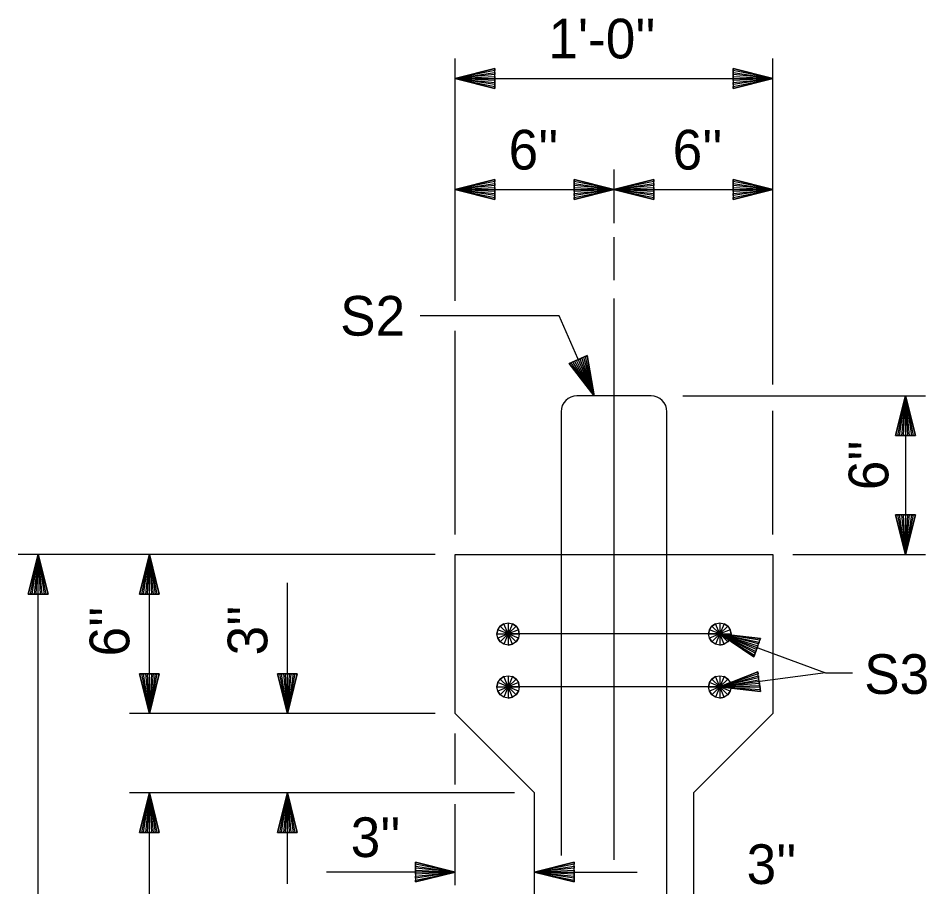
# Model space of a CAD drawing. Extents: x -25.6 to 34.8, y -0.7 to 26.3.
# Drawn here: x 1.965 to 4.825, y 18.347 to 21.083 of the extents above; entities that cross this region are included whole.
import ezdxf

# ---------------------------------------------------------------- set-up
doc = ezdxf.new("R2010")
doc.units = 0
for name, color, linetype in [('Dimension Lines', 7, 'Continuous'), ('Mis Center Lines', 7, 'Continuous'), ('Rebar Lines', 7, 'Continuous'), ('Sup Concrete Girder Lines', 7, 'Continuous'), ('Text', 7, 'Continuous')]:
    doc.layers.add(name, color=color, linetype=linetype)

msp = doc.modelspace()

# ---------------------------------------------------------------- linework, layer by layer
at = {"layer": 'Dimension Lines'}
for p, q in [((3.3405, 20.1928), (3.3405, 20.9563)), ((4.3405, 19.929), (4.3405, 20.9563)), ((3.3405, 20.8933), (4.3405, 20.8933)), ((3.3405, 20.5433), (3.8405, 20.5433)), ((3.8405, 20.5433), (4.3405, 20.5433)), ((3.3405, 19.4563), (3.3405, 20.0983)), ((4.0572, 19.8933), (4.8214, 19.8933)), ((4.7584, 19.8933), (4.7584, 19.3933)), ((4.3405, 19.4563), (4.3405, 19.8463)), ((3.2775, 19.3933), (1.9648, 19.3933)), ((2.0278, 16.3933), (2.0278, 19.3933)), ((2.3778, 18.8933), (2.3778, 19.3933)), ((4.4035, 19.3933), (4.8214, 19.3933)), ((2.8122, 18.8933), (2.8122, 19.3044)), ((4.5065, 19.0212), (4.1738, 18.9766)), ((3.2775, 18.8933), (2.3148, 18.8933)), ((3.3405, 18.6695), (3.3405, 18.8303)), ((3.5275, 18.6433), (2.3148, 18.6433)), ((2.3778, 17.3933), (2.3778, 18.6433)), ((2.8122, 18.3563), (2.8122, 18.6433)), ((3.3405, 18.3522), (3.3405, 18.6077)), ((3.3405, 18.3933), (2.9359, 18.3933)), ((3.5905, 18.3933), (3.9138, 18.3933))]:
    msp.add_line(p, q, dxfattribs=at)
for points in [[(3.4655, 20.8933), (3.4655, 20.887), (3.3405, 20.8933), (3.4655, 20.8808), (3.4655, 20.8745), (3.3405, 20.8933), (3.4655, 20.8683), (3.4655, 20.862), (3.3405, 20.8933), (3.4655, 20.9245), (3.4655, 20.9183), (3.3405, 20.8933), (3.4655, 20.912), (3.4655, 20.9058), (3.3405, 20.8933), (3.4655, 20.8995), (3.4655, 20.862), (3.4655, 20.9245), (3.3405, 20.8933), (3.4655, 20.862)], [(4.2155, 20.8933), (4.2155, 20.8995), (4.3405, 20.8933), (4.2155, 20.9058), (4.2155, 20.912), (4.3405, 20.8933), (4.2155, 20.9183), (4.2155, 20.9245), (4.3405, 20.8933), (4.2155, 20.862), (4.2155, 20.8683), (4.3405, 20.8933), (4.2155, 20.8745), (4.2155, 20.8808), (4.3405, 20.8933), (4.2155, 20.887), (4.2155, 20.9245), (4.2155, 20.862), (4.3405, 20.8933), (4.2155, 20.9245)], [(3.4655, 20.5433), (3.4655, 20.537), (3.3405, 20.5433), (3.4655, 20.5308), (3.4655, 20.5245), (3.3405, 20.5433), (3.4655, 20.5183), (3.4655, 20.512), (3.3405, 20.5433), (3.4655, 20.5745), (3.4655, 20.5683), (3.3405, 20.5433), (3.4655, 20.562), (3.4655, 20.5558), (3.3405, 20.5433), (3.4655, 20.5495), (3.4655, 20.512), (3.4655, 20.5745), (3.3405, 20.5433), (3.4655, 20.512)], [(3.7155, 20.5433), (3.7155, 20.5495), (3.8405, 20.5433), (3.7155, 20.5558), (3.7155, 20.562), (3.8405, 20.5433), (3.7155, 20.5683), (3.7155, 20.5745), (3.8405, 20.5433), (3.7155, 20.512), (3.7155, 20.5183), (3.8405, 20.5433), (3.7155, 20.5245), (3.7155, 20.5308), (3.8405, 20.5433), (3.7155, 20.537), (3.7155, 20.5745), (3.7155, 20.512), (3.8405, 20.5433), (3.7155, 20.5745)], [(3.9655, 20.5433), (3.9655, 20.537), (3.8405, 20.5433), (3.9655, 20.5308), (3.9655, 20.5245), (3.8405, 20.5433), (3.9655, 20.5183), (3.9655, 20.512), (3.8405, 20.5433), (3.9655, 20.5745), (3.9655, 20.5683), (3.8405, 20.5433), (3.9655, 20.562), (3.9655, 20.5558), (3.8405, 20.5433), (3.9655, 20.5495), (3.9655, 20.512), (3.9655, 20.5745), (3.8405, 20.5433), (3.9655, 20.512)], [(4.2155, 20.5433), (4.2155, 20.5495), (4.3405, 20.5433), (4.2155, 20.5558), (4.2155, 20.562), (4.3405, 20.5433), (4.2155, 20.5683), (4.2155, 20.5745), (4.3405, 20.5433), (4.2155, 20.512), (4.2155, 20.5183), (4.3405, 20.5433), (4.2155, 20.5245), (4.2155, 20.5308), (4.3405, 20.5433), (4.2155, 20.537), (4.2155, 20.5745), (4.2155, 20.512), (4.3405, 20.5433), (4.2155, 20.5745)], [(3.7778, 19.8933), (3.6675, 20.1456), (3.2304, 20.1456)], [(3.7277, 20.0078), (3.7335, 20.0103), (3.7778, 19.8933), (3.7392, 20.0128), (3.7449, 20.0153), (3.7778, 19.8933), (3.7506, 20.0178), (3.7564, 20.0203), (3.7778, 19.8933), (3.6991, 19.9953), (3.7048, 19.9978), (3.7778, 19.8933), (3.7105, 20.0003), (3.7163, 20.0028), (3.7778, 19.8933), (3.722, 20.0053), (3.7564, 20.0203), (3.6991, 19.9953), (3.7778, 19.8933), (3.7564, 20.0203)], [(4.7584, 19.7683), (4.7521, 19.7683), (4.7584, 19.8933), (4.7459, 19.7683), (4.7396, 19.7683), (4.7584, 19.8933), (4.7334, 19.7683), (4.7271, 19.7683), (4.7584, 19.8933), (4.7896, 19.7683), (4.7834, 19.7683), (4.7584, 19.8933), (4.7771, 19.7683), (4.7709, 19.7683), (4.7584, 19.8933), (4.7646, 19.7683), (4.7271, 19.7683), (4.7896, 19.7683), (4.7584, 19.8933), (4.7271, 19.7683)], [(4.7584, 19.5183), (4.7646, 19.5183), (4.7584, 19.3933), (4.7709, 19.5183), (4.7771, 19.5183), (4.7584, 19.3933), (4.7834, 19.5183), (4.7896, 19.5183), (4.7584, 19.3933), (4.7271, 19.5183), (4.7334, 19.5183), (4.7584, 19.3933), (4.7396, 19.5183), (4.7459, 19.5183), (4.7584, 19.3933), (4.7521, 19.5183), (4.7896, 19.5183), (4.7271, 19.5183), (4.7584, 19.3933), (4.7896, 19.5183)], [(2.0278, 19.2683), (2.0215, 19.2683), (2.0278, 19.3933), (2.0153, 19.2683), (2.009, 19.2683), (2.0278, 19.3933), (2.0028, 19.2683), (1.9965, 19.2683), (2.0278, 19.3933), (2.059, 19.2683), (2.0528, 19.2683), (2.0278, 19.3933), (2.0465, 19.2683), (2.0403, 19.2683), (2.0278, 19.3933), (2.034, 19.2683), (1.9965, 19.2683), (2.059, 19.2683), (2.0278, 19.3933), (1.9965, 19.2683)], [(2.3778, 19.2683), (2.3715, 19.2683), (2.3778, 19.3933), (2.3653, 19.2683), (2.359, 19.2683), (2.3778, 19.3933), (2.3528, 19.2683), (2.3465, 19.2683), (2.3778, 19.3933), (2.409, 19.2683), (2.4028, 19.2683), (2.3778, 19.3933), (2.3965, 19.2683), (2.3903, 19.2683), (2.3778, 19.3933), (2.384, 19.2683), (2.3465, 19.2683), (2.409, 19.2683), (2.3778, 19.3933), (2.3465, 19.2683)], [(4.1738, 19.1433), (4.5065, 19.0212), (4.5916, 19.0212)], [(4.2911, 19.1002), (4.289, 19.0944), (4.1738, 19.1433), (4.2868, 19.0885), (4.2847, 19.0826), (4.1738, 19.1433), (4.2825, 19.0768), (4.2803, 19.0709), (4.1738, 19.1433), (4.3019, 19.1296), (4.2997, 19.1237), (4.1738, 19.1433), (4.2976, 19.1178), (4.2954, 19.112), (4.1738, 19.1433), (4.2932, 19.1061), (4.2803, 19.0709), (4.3019, 19.1296), (4.1738, 19.1433), (4.2803, 19.0709)], [(4.2977, 18.9932), (4.2985, 18.987), (4.1738, 18.9766), (4.2993, 18.9808), (4.3002, 18.9746), (4.1738, 18.9766), (4.301, 18.9684), (4.3018, 18.9622), (4.1738, 18.9766), (4.2935, 19.0242), (4.2943, 19.018), (4.1738, 18.9766), (4.2952, 19.0118), (4.296, 19.0056), (4.1738, 18.9766), (4.2968, 18.9994), (4.3018, 18.9622), (4.2935, 19.0242), (4.1738, 18.9766), (4.3018, 18.9622)], [(2.3778, 19.0183), (2.384, 19.0183), (2.3778, 18.8933), (2.3903, 19.0183), (2.3965, 19.0183), (2.3778, 18.8933), (2.4028, 19.0183), (2.409, 19.0183), (2.3778, 18.8933), (2.3465, 19.0183), (2.3528, 19.0183), (2.3778, 18.8933), (2.359, 19.0183), (2.3653, 19.0183), (2.3778, 18.8933), (2.3715, 19.0183), (2.409, 19.0183), (2.3465, 19.0183), (2.3778, 18.8933), (2.409, 19.0183)], [(2.8122, 19.0183), (2.8184, 19.0183), (2.8122, 18.8933), (2.8247, 19.0183), (2.8309, 19.0183), (2.8122, 18.8933), (2.8372, 19.0183), (2.8434, 19.0183), (2.8122, 18.8933), (2.7809, 19.0183), (2.7872, 19.0183), (2.8122, 18.8933), (2.7934, 19.0183), (2.7997, 19.0183), (2.8122, 18.8933), (2.8059, 19.0183), (2.8434, 19.0183), (2.7809, 19.0183), (2.8122, 18.8933), (2.8434, 19.0183)], [(2.3778, 18.5183), (2.3715, 18.5183), (2.3778, 18.6433), (2.3653, 18.5183), (2.359, 18.5183), (2.3778, 18.6433), (2.3528, 18.5183), (2.3465, 18.5183), (2.3778, 18.6433), (2.409, 18.5183), (2.4028, 18.5183), (2.3778, 18.6433), (2.3965, 18.5183), (2.3903, 18.5183), (2.3778, 18.6433), (2.384, 18.5183), (2.3465, 18.5183), (2.409, 18.5183), (2.3778, 18.6433), (2.3465, 18.5183)], [(2.8122, 18.5183), (2.8059, 18.5183), (2.8122, 18.6433), (2.7997, 18.5183), (2.7934, 18.5183), (2.8122, 18.6433), (2.7872, 18.5183), (2.7809, 18.5183), (2.8122, 18.6433), (2.8434, 18.5183), (2.8372, 18.5183), (2.8122, 18.6433), (2.8309, 18.5183), (2.8247, 18.5183), (2.8122, 18.6433), (2.8184, 18.5183), (2.7809, 18.5183), (2.8434, 18.5183), (2.8122, 18.6433), (2.7809, 18.5183)], [(3.2155, 18.3933), (3.2155, 18.3996), (3.3405, 18.3933), (3.2155, 18.4058), (3.2155, 18.4121), (3.3405, 18.3933), (3.2155, 18.4183), (3.2155, 18.4246), (3.3405, 18.3933), (3.2155, 18.3621), (3.2155, 18.3683), (3.3405, 18.3933), (3.2155, 18.3746), (3.2155, 18.3808), (3.3405, 18.3933), (3.2155, 18.3871), (3.2155, 18.4246), (3.2155, 18.3621), (3.3405, 18.3933), (3.2155, 18.4246)], [(3.7155, 18.3933), (3.7155, 18.3871), (3.5905, 18.3933), (3.7155, 18.3808), (3.7155, 18.3746), (3.5905, 18.3933), (3.7155, 18.3683), (3.7155, 18.3621), (3.5905, 18.3933), (3.7155, 18.4246), (3.7155, 18.4183), (3.5905, 18.3933), (3.7155, 18.4121), (3.7155, 18.4058), (3.5905, 18.3933), (3.7155, 18.3996), (3.7155, 18.3621), (3.7155, 18.4246), (3.5905, 18.3933), (3.7155, 18.3621)]]:
    msp.add_lwpolyline(points, dxfattribs=at)
at = {"layer": 'Mis Center Lines'}
for p, q in [((3.8405, 20.6063), (3.8405, 20.4374)), ((3.8405, 20.3936), (3.8405, 20.2582)), ((3.8405, 20.2005), (3.8405, 18.4321))]:
    msp.add_line(p, q, dxfattribs=at)
at = {"layer": 'Rebar Lines'}
for p, q in [((3.9572, 19.8933), (3.7239, 19.8933)), ((3.6739, 19.8433), (3.6739, 18.4457)), ((4.0072, 18.1641), (4.0072, 19.8433)), ((4.1738, 19.1433), (3.5072, 19.1433)), ((4.1738, 18.9766), (3.5072, 18.9766))]:
    msp.add_line(p, q, dxfattribs=at)
for points in [[(3.5072, 19.1785), (3.5206, 19.1758), (3.5321, 19.1682), (3.5398, 19.1568), (3.5424, 19.1433), (3.5398, 19.1299), (3.5321, 19.1184), (3.5207, 19.1108), (3.5072, 19.1081), (3.4938, 19.1108), (3.4823, 19.1184), (3.4747, 19.1298), (3.4719, 19.1433), (3.4747, 19.1568), (3.4823, 19.1682), (3.4937, 19.1758), (3.5072, 19.1785), (3.5072, 19.1433), (3.5072, 19.1081), (3.5207, 19.1108), (3.5072, 19.1433), (3.5321, 19.1184), (3.5398, 19.1299), (3.5072, 19.1433), (3.5424, 19.1433), (3.5398, 19.1568), (3.5072, 19.1433), (3.5321, 19.1682), (3.5206, 19.1758), (3.5072, 19.1433), (3.4937, 19.1758), (3.4823, 19.1682), (3.5072, 19.1433), (3.4747, 19.1568), (3.4719, 19.1433), (3.5072, 19.1433), (3.4747, 19.1298), (3.4823, 19.1184), (3.5072, 19.1433), (3.4938, 19.1108)], [(4.1738, 19.1785), (4.1872, 19.1758), (4.1987, 19.1682), (4.2063, 19.1568), (4.209, 19.1433), (4.2063, 19.1299), (4.1987, 19.1184), (4.1873, 19.1108), (4.1738, 19.1081), (4.1603, 19.1108), (4.1489, 19.1184), (4.1412, 19.1298), (4.1385, 19.1433), (4.1412, 19.1568), (4.1488, 19.1682), (4.1602, 19.1758), (4.1738, 19.1785), (4.1738, 19.1433), (4.1738, 19.1081), (4.1873, 19.1108), (4.1738, 19.1433), (4.1987, 19.1184), (4.2063, 19.1299), (4.1738, 19.1433), (4.209, 19.1433), (4.2063, 19.1568), (4.1738, 19.1433), (4.1987, 19.1682), (4.1872, 19.1758), (4.1738, 19.1433), (4.1602, 19.1758), (4.1488, 19.1682), (4.1738, 19.1433), (4.1412, 19.1568), (4.1385, 19.1433), (4.1738, 19.1433), (4.1412, 19.1298), (4.1489, 19.1184), (4.1738, 19.1433), (4.1603, 19.1108)], [(3.5072, 19.0118), (3.5206, 19.0091), (3.5321, 19.0015), (3.5398, 18.9901), (3.5424, 18.9766), (3.5398, 18.9631), (3.5321, 18.9517), (3.5207, 18.9441), (3.5072, 18.9414), (3.4938, 18.9441), (3.4823, 18.9517), (3.4747, 18.9631), (3.4719, 18.9766), (3.4747, 18.9901), (3.4823, 19.0015), (3.4937, 19.0091), (3.5072, 19.0118), (3.5072, 18.9766), (3.5072, 18.9414), (3.5207, 18.9441), (3.5072, 18.9766), (3.5321, 18.9517), (3.5398, 18.9631), (3.5072, 18.9766), (3.5424, 18.9766), (3.5398, 18.9901), (3.5072, 18.9766), (3.5321, 19.0015), (3.5206, 19.0091), (3.5072, 18.9766), (3.4937, 19.0091), (3.4823, 19.0015), (3.5072, 18.9766), (3.4747, 18.9901), (3.4719, 18.9766), (3.5072, 18.9766), (3.4747, 18.9631), (3.4823, 18.9517), (3.5072, 18.9766), (3.4938, 18.9441)], [(4.1738, 19.0118), (4.1872, 19.0091), (4.1987, 19.0015), (4.2063, 18.9901), (4.209, 18.9766), (4.2063, 18.9631), (4.1987, 18.9517), (4.1873, 18.9441), (4.1738, 18.9414), (4.1603, 18.9441), (4.1489, 18.9517), (4.1412, 18.9631), (4.1385, 18.9766), (4.1412, 18.9901), (4.1488, 19.0015), (4.1602, 19.0091), (4.1738, 19.0118), (4.1738, 18.9766), (4.1738, 18.9414), (4.1873, 18.9441), (4.1738, 18.9766), (4.1987, 18.9517), (4.2063, 18.9631), (4.1738, 18.9766), (4.209, 18.9766), (4.2063, 18.9901), (4.1738, 18.9766), (4.1987, 19.0015), (4.1872, 19.0091), (4.1738, 18.9766), (4.1602, 19.0091), (4.1488, 19.0015), (4.1738, 18.9766), (4.1412, 18.9901), (4.1385, 18.9766), (4.1738, 18.9766), (4.1412, 18.9631), (4.1489, 18.9517), (4.1738, 18.9766), (4.1603, 18.9441)]]:
    msp.add_lwpolyline(points, dxfattribs=at)
for centre, start, end in [((3.7239, 19.8433), 90, 180), ((3.9572, 19.8433), 0, 90)]:
    msp.add_arc(centre, 0.05, start, end, dxfattribs=at)
at = {"layer": 'Sup Concrete Girder Lines'}
msp.add_lwpolyline([(3.8405, 19.3933), (4.3405, 19.3933), (4.3405, 18.8933), (4.0905, 18.6433), (4.0905, 17.3933), (4.5905, 16.8933), (4.5905, 16.3933), (3.8405, 16.3933), (3.0905, 16.3933), (3.0905, 16.8933), (3.5905, 17.3933), (3.5905, 18.6433), (3.3405, 18.8933), (3.3405, 19.3933), (3.8405, 19.3933)], dxfattribs=at)

# ---------------------------------------------------------------- texts
at = {"layer": 'Text'}
for s, p in [("1'-0''", (3.6341, 20.9563)), ("6''", (3.5088, 20.6063)), ("6''", (4.0253, 20.6063)), ('S2', (2.9784, 20.0831)), ('S3', (4.6283, 18.9545)), ("3''", (3.0117, 18.4407)), ("3''", (4.2582, 18.3558))]:
    msp.add_text(s, height=0.125, dxfattribs=at).set_placement(p)
for s, p in [("6''", (4.7044, 19.5963)), ("3''", (2.7492, 19.076)), ("6''", (2.3148, 19.0726))]:
    msp.add_text(s, height=0.125, rotation=90, dxfattribs=at).set_placement(p)

doc.saveas('drawing.dxf')
